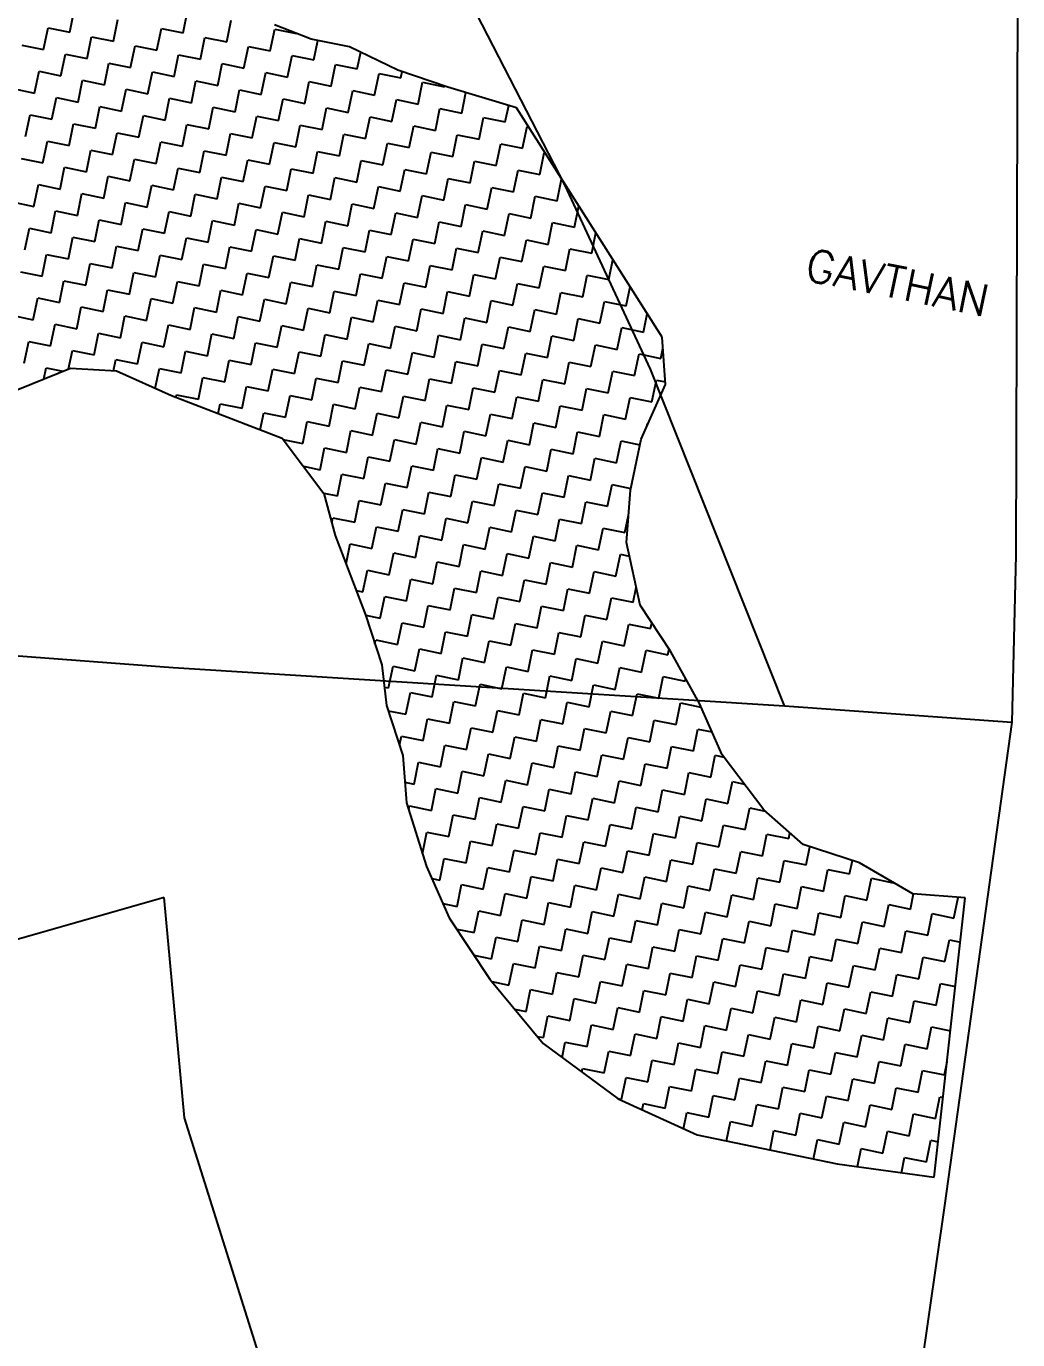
# Model space of a CAD drawing. Header units: metres. Extents: x 280043 to 281054, y 2047152 to 2048652.
# Drawn here: x 280798.9 to 280909.4, y 2047781.7 to 2047928 of the extents above; entities that cross this region are included whole.
import ezdxf

# ---------------------------------------------------------------- set-up
doc = ezdxf.new("R2010")
doc.units = ezdxf.units.M
for name, color, linetype in [('POLY_HATCH', 12, 'Continuous'), ('POLY_PARCEL', 6, 'Continuous'), ('TEXT_MAPIN', 7, 'Continuous'), ('V_BOUND_LINE', 7, 'Continuous')]:
    doc.layers.add(name, color=color, linetype=linetype)
doc.styles.get("Standard").update_dxf_attribs({"font": 'simplex.shx'})

msp = doc.modelspace()

# ---------------------------------------------------------------- linework, layer by layer
at = {"layer": 'POLY_HATCH', "linetype": 'Continuous'}
for p, q in [((280803.79, 2047927.31), (280804.29, 2047929.73)), ((280816.41, 2047927.23), (280816.91, 2047929.66)), ((280808.64, 2047926.31), (280809.14, 2047928.73)), ((280821.26, 2047926.23), (280821.76, 2047928.66)), ((280800.86, 2047925.38), (280801.36, 2047927.81)), ((280801.36, 2047927.81), (280803.79, 2047927.31)), ((280805.71, 2047924.38), (280806.21, 2047926.81)), ((280806.21, 2047926.81), (280808.64, 2047926.31)), ((280813.49, 2047925.31), (280813.99, 2047927.73)), ((280813.99, 2047927.73), (280816.41, 2047927.23)), ((280818.34, 2047924.31), (280818.84, 2047926.73)), ((280818.84, 2047926.73), (280821.26, 2047926.23)), ((280826.11, 2047925.23), (280826.61, 2047927.66)), ((280826.61, 2047927.66), (280829.04, 2047927.16)), ((280829.04, 2047927.16), (280829.05, 2047927.19)), ((280798.44, 2047925.88), (280800.86, 2047925.38)), ((280810.56, 2047923.38), (280811.06, 2047925.81)), ((280811.06, 2047925.81), (280813.49, 2047925.31)), ((280823.19, 2047923.31), (280823.69, 2047925.73)), ((280823.69, 2047925.73), (280826.11, 2047925.23)), ((280830.96, 2047924.23), (280831.41, 2047926.4)), ((280835.81, 2047923.23), (280836.19, 2047925.08)), ((280802.79, 2047922.46), (280803.29, 2047924.88)), ((280803.29, 2047924.88), (280805.71, 2047924.38)), ((280807.64, 2047921.46), (280808.14, 2047923.88)), ((280808.14, 2047923.88), (280810.56, 2047923.38)), ((280815.41, 2047922.38), (280815.91, 2047924.81)), ((280815.91, 2047924.81), (280818.34, 2047924.31)), ((280820.26, 2047921.38), (280820.76, 2047923.81)), ((280820.76, 2047923.81), (280823.19, 2047923.31)), ((280828.04, 2047922.31), (280828.54, 2047924.73)), ((280828.54, 2047924.73), (280830.96, 2047924.23)), ((280832.89, 2047921.31), (280833.39, 2047923.73)), ((280833.39, 2047923.73), (280835.81, 2047923.23)), ((280799.86, 2047920.53), (280800.36, 2047922.96)), ((280800.36, 2047922.96), (280802.79, 2047922.46)), ((280812.49, 2047920.46), (280812.99, 2047922.88)), ((280812.99, 2047922.88), (280815.41, 2047922.38)), ((280825.11, 2047920.38), (280825.61, 2047922.81)), ((280825.61, 2047922.81), (280828.04, 2047922.31)), ((280837.74, 2047920.31), (280838.24, 2047922.73)), ((280838.24, 2047922.73), (280840.66, 2047922.23)), ((280840.66, 2047922.23), (280840.81, 2047922.92)), ((280797.44, 2047921.03), (280799.86, 2047920.53)), ((280804.71, 2047919.53), (280805.21, 2047921.96)), ((280805.21, 2047921.96), (280807.64, 2047921.46)), ((280809.56, 2047918.53), (280810.06, 2047920.96)), ((280810.06, 2047920.96), (280812.49, 2047920.46)), ((280817.34, 2047919.46), (280817.84, 2047921.88)), ((280817.84, 2047921.88), (280820.26, 2047921.38)), ((280822.19, 2047918.46), (280822.69, 2047920.88)), ((280822.69, 2047920.88), (280825.11, 2047920.38)), ((280829.96, 2047919.38), (280830.46, 2047921.81)), ((280830.46, 2047921.81), (280832.89, 2047921.31)), ((280834.81, 2047918.38), (280835.31, 2047920.81)), ((280835.31, 2047920.81), (280837.74, 2047920.31)), ((280842.59, 2047919.31), (280843.09, 2047921.73)), ((280843.09, 2047921.73), (280845.51, 2047921.23)), ((280845.51, 2047921.23), (280845.53, 2047921.32)), ((280801.79, 2047917.61), (280802.29, 2047920.03)), ((280802.29, 2047920.03), (280804.71, 2047919.53)), ((280814.41, 2047917.53), (280814.91, 2047919.96)), ((280814.91, 2047919.96), (280817.34, 2047919.46)), ((280827.04, 2047917.46), (280827.54, 2047919.88)), ((280827.54, 2047919.88), (280829.96, 2047919.38)), ((280839.66, 2047917.38), (280840.16, 2047919.81)), ((280840.16, 2047919.81), (280842.59, 2047919.31)), ((280847.44, 2047918.31), (280847.91, 2047920.59)), ((280798.86, 2047915.68), (280799.36, 2047918.11)), ((280799.36, 2047918.11), (280801.79, 2047917.61)), ((280806.64, 2047916.61), (280807.14, 2047919.03)), ((280807.14, 2047919.03), (280809.56, 2047918.53)), ((280811.49, 2047915.61), (280811.99, 2047918.03)), ((280811.99, 2047918.03), (280814.41, 2047917.53)), ((280819.26, 2047916.53), (280819.76, 2047918.96)), ((280819.76, 2047918.96), (280822.19, 2047918.46)), ((280824.11, 2047915.53), (280824.61, 2047917.96)), ((280824.61, 2047917.96), (280827.04, 2047917.46)), ((280831.89, 2047916.46), (280832.39, 2047918.88)), ((280832.39, 2047918.88), (280834.81, 2047918.38)), ((280836.74, 2047915.46), (280837.24, 2047917.88)), ((280837.24, 2047917.88), (280839.66, 2047917.38)), ((280844.52, 2047916.38), (280845.02, 2047918.81)), ((280845.02, 2047918.81), (280847.44, 2047918.31)), ((280849.37, 2047915.38), (280849.87, 2047917.81)), ((280849.87, 2047917.81), (280852.29, 2047917.31)), ((280852.29, 2047917.31), (280852.67, 2047919.15)), ((280803.71, 2047914.68), (280804.21, 2047917.11)), ((280804.21, 2047917.11), (280806.64, 2047916.61)), ((280816.34, 2047914.61), (280816.84, 2047917.03)), ((280816.84, 2047917.03), (280819.26, 2047916.53)), ((280828.96, 2047914.53), (280829.46, 2047916.96)), ((280829.46, 2047916.96), (280831.89, 2047916.46)), ((280841.59, 2047914.46), (280842.09, 2047916.88)), ((280842.09, 2047916.88), (280844.52, 2047916.38)), ((280854.22, 2047914.38), (280854.72, 2047916.81)), ((280854.72, 2047916.81), (280854.88, 2047916.77)), ((280800.79, 2047912.76), (280801.29, 2047915.18)), ((280801.29, 2047915.18), (280803.71, 2047914.68)), ((280808.56, 2047913.68), (280809.06, 2047916.11)), ((280809.06, 2047916.11), (280811.49, 2047915.61)), ((280813.41, 2047912.68), (280813.91, 2047915.11)), ((280813.91, 2047915.11), (280816.34, 2047914.61)), ((280821.19, 2047913.61), (280821.69, 2047916.03)), ((280821.69, 2047916.03), (280824.11, 2047915.53)), ((280826.04, 2047912.61), (280826.54, 2047915.03)), ((280826.54, 2047915.03), (280828.96, 2047914.53)), ((280833.82, 2047913.53), (280834.31, 2047915.96)), ((280834.31, 2047915.96), (280836.74, 2047915.46)), ((280838.67, 2047912.53), (280839.17, 2047914.96)), ((280839.17, 2047914.96), (280841.59, 2047914.46)), ((280846.44, 2047913.46), (280846.94, 2047915.88)), ((280846.94, 2047915.88), (280849.37, 2047915.38)), ((280851.29, 2047912.46), (280851.79, 2047914.88)), ((280851.79, 2047914.88), (280854.22, 2047914.38)), ((280805.64, 2047911.76), (280806.14, 2047914.18)), ((280806.14, 2047914.18), (280808.56, 2047913.68)), ((280818.26, 2047911.68), (280818.76, 2047914.11)), ((280818.76, 2047914.11), (280821.19, 2047913.61)), ((280830.89, 2047911.61), (280831.39, 2047914.03)), ((280831.39, 2047914.03), (280833.82, 2047913.53)), ((280843.52, 2047911.53), (280844.02, 2047913.96)), ((280844.02, 2047913.96), (280846.44, 2047913.46)), ((280856.14, 2047911.46), (280856.64, 2047913.88)), ((280856.64, 2047913.88), (280856.73, 2047913.87)), ((280798.36, 2047913.26), (280800.79, 2047912.76)), ((280802.71, 2047909.83), (280803.21, 2047912.26)), ((280803.21, 2047912.26), (280805.64, 2047911.76)), ((280810.49, 2047910.76), (280810.99, 2047913.18)), ((280810.99, 2047913.18), (280813.41, 2047912.68)), ((280815.34, 2047909.76), (280815.84, 2047912.18)), ((280815.84, 2047912.18), (280818.26, 2047911.68)), ((280823.11, 2047910.68), (280823.61, 2047913.11)), ((280823.61, 2047913.11), (280826.04, 2047912.61)), ((280827.97, 2047909.68), (280828.46, 2047912.11)), ((280828.46, 2047912.11), (280830.89, 2047911.61)), ((280835.74, 2047910.61), (280836.24, 2047913.03)), ((280836.24, 2047913.03), (280838.67, 2047912.53)), ((280840.59, 2047909.61), (280841.09, 2047912.03)), ((280841.09, 2047912.03), (280843.52, 2047911.53)), ((280848.37, 2047910.53), (280848.87, 2047912.96)), ((280848.87, 2047912.96), (280851.29, 2047912.46)), ((280853.22, 2047909.53), (280853.72, 2047911.96)), ((280853.72, 2047911.96), (280856.14, 2047911.46)), ((280807.56, 2047908.83), (280808.06, 2047911.26)), ((280808.06, 2047911.26), (280810.49, 2047910.76)), ((280820.19, 2047908.76), (280820.69, 2047911.18)), ((280820.69, 2047911.18), (280823.11, 2047910.68)), ((280832.82, 2047908.68), (280833.32, 2047911.11)), ((280833.32, 2047911.11), (280835.74, 2047910.61)), ((280845.44, 2047908.61), (280845.94, 2047911.03)), ((280845.94, 2047911.03), (280848.37, 2047910.53)), ((280858.07, 2047908.53), (280858.57, 2047910.96)), ((280858.57, 2047910.96), (280858.57, 2047910.96)), ((280799.79, 2047907.91), (280800.29, 2047910.33)), ((280800.29, 2047910.33), (280802.71, 2047909.83)), ((280804.64, 2047906.91), (280805.14, 2047909.33)), ((280805.14, 2047909.33), (280807.56, 2047908.83)), ((280812.41, 2047907.83), (280812.91, 2047910.26)), ((280812.91, 2047910.26), (280815.34, 2047909.76)), ((280817.26, 2047906.83), (280817.76, 2047909.26)), ((280817.76, 2047909.26), (280820.19, 2047908.76)), ((280825.04, 2047907.76), (280825.54, 2047910.18)), ((280825.54, 2047910.18), (280827.97, 2047909.68)), ((280829.89, 2047906.76), (280830.39, 2047909.18)), ((280830.39, 2047909.18), (280832.82, 2047908.68)), ((280837.67, 2047907.68), (280838.17, 2047910.11)), ((280838.17, 2047910.11), (280840.59, 2047909.61)), ((280842.52, 2047906.68), (280843.02, 2047909.11)), ((280843.02, 2047909.11), (280845.44, 2047908.61)), ((280850.29, 2047907.61), (280850.79, 2047910.03)), ((280850.79, 2047910.03), (280853.22, 2047909.53)), ((280855.14, 2047906.61), (280855.64, 2047909.03)), ((280855.64, 2047909.03), (280858.07, 2047908.53)), ((280797.36, 2047908.41), (280799.79, 2047907.91)), ((280809.49, 2047905.91), (280809.99, 2047908.33)), ((280809.99, 2047908.33), (280812.41, 2047907.83)), ((280822.12, 2047905.83), (280822.61, 2047908.26)), ((280822.61, 2047908.26), (280825.04, 2047907.76)), ((280834.74, 2047905.76), (280835.24, 2047908.18)), ((280835.24, 2047908.18), (280837.67, 2047907.68)), ((280847.37, 2047905.68), (280847.87, 2047908.11)), ((280847.87, 2047908.11), (280850.29, 2047907.61)), ((280859.99, 2047905.61), (280860.48, 2047907.96)), ((280801.71, 2047904.98), (280802.21, 2047907.41)), ((280802.21, 2047907.41), (280804.64, 2047906.91)), ((280806.56, 2047903.98), (280807.06, 2047906.41)), ((280807.06, 2047906.41), (280809.49, 2047905.91)), ((280814.34, 2047904.91), (280814.84, 2047907.33)), ((280814.84, 2047907.33), (280817.26, 2047906.83)), ((280819.19, 2047903.91), (280819.69, 2047906.33)), ((280819.69, 2047906.33), (280822.12, 2047905.83)), ((280826.97, 2047904.83), (280827.47, 2047907.26)), ((280827.47, 2047907.26), (280829.89, 2047906.76)), ((280831.82, 2047903.83), (280832.32, 2047906.26)), ((280832.32, 2047906.26), (280834.74, 2047905.76)), ((280839.59, 2047904.76), (280840.09, 2047907.18)), ((280840.09, 2047907.18), (280842.52, 2047906.68)), ((280844.44, 2047903.76), (280844.94, 2047906.18)), ((280844.94, 2047906.18), (280847.37, 2047905.68)), ((280852.22, 2047904.68), (280852.72, 2047907.11)), ((280852.72, 2047907.11), (280855.14, 2047906.61)), ((280857.07, 2047903.68), (280857.57, 2047906.11)), ((280857.57, 2047906.11), (280859.99, 2047905.61)), ((280798.79, 2047903.06), (280799.29, 2047905.48)), ((280799.29, 2047905.48), (280801.71, 2047904.98)), ((280811.41, 2047902.98), (280811.91, 2047905.41)), ((280811.91, 2047905.41), (280814.34, 2047904.91)), ((280824.04, 2047902.91), (280824.54, 2047905.33)), ((280824.54, 2047905.33), (280826.97, 2047904.83)), ((280836.67, 2047902.83), (280837.17, 2047905.26)), ((280837.17, 2047905.26), (280839.59, 2047904.76)), ((280849.29, 2047902.76), (280849.79, 2047905.18)), ((280849.79, 2047905.18), (280852.22, 2047904.68)), ((280861.92, 2047902.68), (280862.38, 2047904.95)), ((280803.64, 2047902.06), (280804.14, 2047904.48)), ((280804.14, 2047904.48), (280806.56, 2047903.98)), ((280808.49, 2047901.06), (280808.99, 2047903.48)), ((280808.99, 2047903.48), (280811.41, 2047902.98)), ((280816.27, 2047901.98), (280816.77, 2047904.41)), ((280816.77, 2047904.41), (280819.19, 2047903.91)), ((280821.12, 2047900.98), (280821.62, 2047903.41)), ((280821.62, 2047903.41), (280824.04, 2047902.91)), ((280828.89, 2047901.91), (280829.39, 2047904.33)), ((280829.39, 2047904.33), (280831.82, 2047903.83)), ((280833.74, 2047900.91), (280834.24, 2047903.33)), ((280834.24, 2047903.33), (280836.67, 2047902.83)), ((280841.52, 2047901.83), (280842.02, 2047904.26)), ((280842.02, 2047904.26), (280844.44, 2047903.76)), ((280846.37, 2047900.83), (280846.87, 2047903.26)), ((280846.87, 2047903.26), (280849.29, 2047902.76)), ((280854.14, 2047901.76), (280854.64, 2047904.18)), ((280854.64, 2047904.18), (280857.07, 2047903.68)), ((280858.99, 2047900.76), (280859.49, 2047903.18)), ((280859.49, 2047903.18), (280861.92, 2047902.68)), ((280800.71, 2047900.13), (280801.21, 2047902.56)), ((280801.21, 2047902.56), (280803.64, 2047902.06)), ((280813.34, 2047900.06), (280813.84, 2047902.48)), ((280813.84, 2047902.48), (280816.27, 2047901.98)), ((280825.97, 2047899.98), (280826.47, 2047902.41)), ((280826.47, 2047902.41), (280828.89, 2047901.91)), ((280838.59, 2047899.91), (280839.09, 2047902.33)), ((280839.09, 2047902.33), (280841.52, 2047901.83)), ((280851.22, 2047899.83), (280851.72, 2047902.26)), ((280851.72, 2047902.26), (280854.14, 2047901.76)), ((280863.84, 2047899.76), (280864.29, 2047901.94)), ((280798.29, 2047900.63), (280800.71, 2047900.13)), ((280805.56, 2047899.13), (280806.06, 2047901.56)), ((280806.06, 2047901.56), (280808.49, 2047901.06)), ((280810.42, 2047898.13), (280810.92, 2047900.56)), ((280810.92, 2047900.56), (280813.34, 2047900.06)), ((280818.19, 2047899.06), (280818.69, 2047901.48)), ((280818.69, 2047901.48), (280821.12, 2047900.98)), ((280823.04, 2047898.06), (280823.54, 2047900.48)), ((280823.54, 2047900.48), (280825.97, 2047899.98)), ((280830.82, 2047898.98), (280831.32, 2047901.41)), ((280831.32, 2047901.41), (280833.74, 2047900.91)), ((280835.67, 2047897.98), (280836.17, 2047900.41)), ((280836.17, 2047900.41), (280838.59, 2047899.91)), ((280843.44, 2047898.91), (280843.94, 2047901.33)), ((280843.94, 2047901.33), (280846.37, 2047900.83)), ((280848.29, 2047897.91), (280848.79, 2047900.33)), ((280848.79, 2047900.33), (280851.22, 2047899.83)), ((280856.07, 2047898.83), (280856.57, 2047901.26)), ((280856.57, 2047901.26), (280858.99, 2047900.76)), ((280860.92, 2047897.83), (280861.42, 2047900.26)), ((280861.42, 2047900.26), (280863.84, 2047899.76)), ((280802.64, 2047897.21), (280803.14, 2047899.63)), ((280803.14, 2047899.63), (280805.56, 2047899.13)), ((280815.27, 2047897.13), (280815.77, 2047899.56)), ((280815.77, 2047899.56), (280818.19, 2047899.06)), ((280827.89, 2047897.06), (280828.39, 2047899.48)), ((280828.39, 2047899.48), (280830.82, 2047898.98)), ((280840.52, 2047896.98), (280841.02, 2047899.41)), ((280841.02, 2047899.41), (280843.44, 2047898.91)), ((280853.14, 2047896.91), (280853.64, 2047899.33)), ((280853.64, 2047899.33), (280856.07, 2047898.83)), ((280865.77, 2047896.83), (280866.2, 2047898.94)), ((280799.72, 2047895.28), (280800.21, 2047897.71)), ((280800.21, 2047897.71), (280802.64, 2047897.21)), ((280807.49, 2047896.21), (280807.99, 2047898.63)), ((280807.99, 2047898.63), (280810.42, 2047898.13)), ((280812.34, 2047895.21), (280812.84, 2047897.63)), ((280812.84, 2047897.63), (280815.27, 2047897.13)), ((280820.12, 2047896.13), (280820.62, 2047898.56)), ((280820.62, 2047898.56), (280823.04, 2047898.06)), ((280824.97, 2047895.13), (280825.47, 2047897.56)), ((280825.47, 2047897.56), (280827.89, 2047897.06)), ((280832.74, 2047896.06), (280833.24, 2047898.48)), ((280833.24, 2047898.48), (280835.67, 2047897.98)), ((280837.59, 2047895.06), (280838.09, 2047897.48)), ((280838.09, 2047897.48), (280840.52, 2047896.98)), ((280845.37, 2047895.98), (280845.87, 2047898.41)), ((280845.87, 2047898.41), (280848.29, 2047897.91)), ((280850.22, 2047894.98), (280850.72, 2047897.41)), ((280850.72, 2047897.41), (280853.14, 2047896.91)), ((280857.99, 2047895.91), (280858.49, 2047898.33)), ((280858.49, 2047898.33), (280860.92, 2047897.83)), ((280862.84, 2047894.91), (280863.34, 2047897.33)), ((280863.34, 2047897.33), (280865.77, 2047896.83)), ((280797.29, 2047895.78), (280799.72, 2047895.28)), ((280804.57, 2047894.28), (280805.07, 2047896.71)), ((280805.07, 2047896.71), (280807.49, 2047896.21)), ((280817.19, 2047894.21), (280817.69, 2047896.63)), ((280817.69, 2047896.63), (280820.12, 2047896.13)), ((280829.82, 2047894.13), (280830.32, 2047896.56)), ((280830.32, 2047896.56), (280832.74, 2047896.06)), ((280842.44, 2047894.06), (280842.94, 2047896.48)), ((280842.94, 2047896.48), (280845.37, 2047895.98)), ((280855.07, 2047893.98), (280855.57, 2047896.41)), ((280855.57, 2047896.41), (280857.99, 2047895.91)), ((280867.69, 2047893.91), (280868.11, 2047895.93)), ((280801.64, 2047892.36), (280802.14, 2047894.78)), ((280802.14, 2047894.78), (280804.57, 2047894.28)), ((280809.42, 2047893.28), (280809.92, 2047895.71)), ((280809.92, 2047895.71), (280812.34, 2047895.21)), ((280814.27, 2047892.28), (280814.77, 2047894.71)), ((280814.77, 2047894.71), (280817.19, 2047894.21)), ((280822.04, 2047893.21), (280822.54, 2047895.63)), ((280822.54, 2047895.63), (280824.97, 2047895.13)), ((280826.89, 2047892.21), (280827.39, 2047894.63)), ((280827.39, 2047894.63), (280829.82, 2047894.13)), ((280834.67, 2047893.13), (280835.17, 2047895.56)), ((280835.17, 2047895.56), (280837.59, 2047895.06)), ((280839.52, 2047892.13), (280840.02, 2047894.56)), ((280840.02, 2047894.56), (280842.44, 2047894.06)), ((280847.29, 2047893.06), (280847.79, 2047895.48)), ((280847.79, 2047895.48), (280850.22, 2047894.98)), ((280852.14, 2047892.06), (280852.64, 2047894.48)), ((280852.64, 2047894.48), (280855.07, 2047893.98)), ((280859.92, 2047892.98), (280860.42, 2047895.41)), ((280860.42, 2047895.41), (280862.84, 2047894.91)), ((280864.77, 2047891.98), (280865.27, 2047894.41)), ((280865.27, 2047894.41), (280867.69, 2047893.91)), ((280798.72, 2047890.43), (280799.22, 2047892.86)), ((280799.22, 2047892.86), (280801.64, 2047892.36)), ((280806.49, 2047891.36), (280806.99, 2047893.78)), ((280806.99, 2047893.78), (280809.42, 2047893.28)), ((280819.12, 2047891.28), (280819.62, 2047893.71)), ((280819.62, 2047893.71), (280822.04, 2047893.21)), ((280831.74, 2047891.21), (280832.24, 2047893.63)), ((280832.24, 2047893.63), (280834.67, 2047893.13)), ((280844.37, 2047891.13), (280844.87, 2047893.56)), ((280844.87, 2047893.56), (280847.29, 2047893.06)), ((280856.99, 2047891.06), (280857.49, 2047893.48)), ((280857.49, 2047893.48), (280859.92, 2047892.98)), ((280803.64, 2047889.8), (280804.07, 2047891.86)), ((280804.07, 2047891.86), (280806.49, 2047891.36)), ((280811.34, 2047890.36), (280811.84, 2047892.78)), ((280811.84, 2047892.78), (280814.27, 2047892.28)), ((280816.19, 2047889.36), (280816.69, 2047891.78)), ((280816.69, 2047891.78), (280819.12, 2047891.28)), ((280823.97, 2047890.28), (280824.47, 2047892.71)), ((280824.47, 2047892.71), (280826.89, 2047892.21)), ((280828.82, 2047889.28), (280829.32, 2047891.71)), ((280829.32, 2047891.71), (280831.74, 2047891.21)), ((280836.59, 2047890.21), (280837.09, 2047892.63)), ((280837.09, 2047892.63), (280839.52, 2047892.13)), ((280841.44, 2047889.21), (280841.94, 2047891.63)), ((280841.94, 2047891.63), (280844.37, 2047891.13)), ((280849.22, 2047890.13), (280849.72, 2047892.56)), ((280849.72, 2047892.56), (280852.14, 2047892.06)), ((280854.07, 2047889.13), (280854.57, 2047891.56)), ((280854.57, 2047891.56), (280856.99, 2047891.06)), ((280861.84, 2047890.06), (280862.34, 2047892.48)), ((280862.34, 2047892.48), (280864.77, 2047891.98)), ((280866.69, 2047889.06), (280867.19, 2047891.48)), ((280867.19, 2047891.48), (280869.62, 2047890.98)), ((280869.62, 2047890.98), (280869.84, 2047892.09)), ((280800.88, 2047888.68), (280801.14, 2047889.93)), ((280801.14, 2047889.93), (280803.01, 2047889.54)), ((280808.66, 2047889.6), (280808.92, 2047890.86)), ((280808.92, 2047890.86), (280811.34, 2047890.36)), ((280821.04, 2047888.36), (280821.54, 2047890.78)), ((280821.54, 2047890.78), (280823.97, 2047890.28)), ((280833.67, 2047888.28), (280834.17, 2047890.71)), ((280834.17, 2047890.71), (280836.59, 2047890.21)), ((280846.29, 2047888.21), (280846.79, 2047890.63)), ((280846.79, 2047890.63), (280849.22, 2047890.13)), ((280858.92, 2047888.13), (280859.42, 2047890.56)), ((280859.42, 2047890.56), (280861.84, 2047890.06)), ((280813.31, 2047887.65), (280813.77, 2047889.86)), ((280813.77, 2047889.86), (280816.19, 2047889.36)), ((280818.12, 2047886.43), (280818.62, 2047888.86)), ((280818.62, 2047888.86), (280821.04, 2047888.36)), ((280825.89, 2047887.36), (280826.39, 2047889.78)), ((280826.39, 2047889.78), (280828.82, 2047889.28)), ((280830.74, 2047886.36), (280831.24, 2047888.78)), ((280831.24, 2047888.78), (280833.67, 2047888.28)), ((280838.52, 2047887.28), (280839.02, 2047889.71)), ((280839.02, 2047889.71), (280841.44, 2047889.21)), ((280843.37, 2047886.28), (280843.87, 2047888.71)), ((280843.87, 2047888.71), (280846.29, 2047888.21)), ((280851.14, 2047887.21), (280851.64, 2047889.63)), ((280851.64, 2047889.63), (280854.07, 2047889.13)), ((280855.99, 2047886.21), (280856.49, 2047888.63)), ((280856.49, 2047888.63), (280858.92, 2047888.13)), ((280863.77, 2047887.13), (280864.27, 2047889.56)), ((280864.27, 2047889.56), (280866.69, 2047889.06)), ((280868.62, 2047886.13), (280869.12, 2047888.56)), ((280869.12, 2047888.56), (280870.13, 2047888.35)), ((280822.97, 2047885.43), (280823.47, 2047887.86)), ((280823.47, 2047887.86), (280825.89, 2047887.36)), ((280835.59, 2047885.36), (280836.09, 2047887.78)), ((280836.09, 2047887.78), (280838.52, 2047887.28)), ((280848.22, 2047885.28), (280848.72, 2047887.71)), ((280848.72, 2047887.71), (280851.14, 2047887.21)), ((280860.84, 2047885.21), (280861.34, 2047887.63)), ((280861.34, 2047887.63), (280863.77, 2047887.13)), ((280815.63, 2047886.64), (280815.69, 2047886.93)), ((280815.69, 2047886.93), (280818.12, 2047886.43)), ((280820.31, 2047884.83), (280820.54, 2047885.93)), ((280820.54, 2047885.93), (280822.97, 2047885.43)), ((280827.82, 2047884.43), (280828.32, 2047886.86)), ((280828.32, 2047886.86), (280830.74, 2047886.36)), ((280832.67, 2047883.43), (280833.17, 2047885.86)), ((280833.17, 2047885.86), (280835.59, 2047885.36)), ((280840.44, 2047884.36), (280840.94, 2047886.78)), ((280840.94, 2047886.78), (280843.37, 2047886.28)), ((280845.29, 2047883.36), (280845.79, 2047885.78)), ((280845.79, 2047885.78), (280848.22, 2047885.28)), ((280853.07, 2047884.28), (280853.57, 2047886.71)), ((280853.57, 2047886.71), (280855.99, 2047886.21)), ((280857.92, 2047883.28), (280858.42, 2047885.71)), ((280858.42, 2047885.71), (280860.84, 2047885.21)), ((280865.69, 2047884.21), (280866.19, 2047886.63)), ((280866.19, 2047886.63), (280868.62, 2047886.13)), ((280825, 2047883.02), (280825.39, 2047884.93)), ((280825.39, 2047884.93), (280827.82, 2047884.43)), ((280837.52, 2047882.43), (280838.02, 2047884.86)), ((280838.02, 2047884.86), (280840.44, 2047884.36)), ((280850.14, 2047882.36), (280850.64, 2047884.78)), ((280850.64, 2047884.78), (280853.07, 2047884.28)), ((280862.77, 2047882.28), (280863.27, 2047884.71)), ((280863.27, 2047884.71), (280865.69, 2047884.21)), ((280829.74, 2047881.51), (280830.24, 2047883.93)), ((280830.24, 2047883.93), (280832.67, 2047883.43)), ((280834.59, 2047880.51), (280835.09, 2047882.93)), ((280835.09, 2047882.93), (280837.52, 2047882.43)), ((280842.37, 2047881.43), (280842.87, 2047883.86)), ((280842.87, 2047883.86), (280845.29, 2047883.36)), ((280847.22, 2047880.43), (280847.72, 2047882.86)), ((280847.72, 2047882.86), (280850.14, 2047882.36)), ((280854.99, 2047881.36), (280855.49, 2047883.78)), ((280855.49, 2047883.78), (280857.92, 2047883.28)), ((280859.84, 2047880.36), (280860.34, 2047882.78)), ((280860.34, 2047882.78), (280862.77, 2047882.28)), ((280868.06, 2047883.43), (280868.12, 2047883.71)), ((280868.12, 2047883.71), (280868.18, 2047883.7)), ((280827.53, 2047881.96), (280829.74, 2047881.51)), ((280839.44, 2047879.51), (280839.94, 2047881.93)), ((280839.94, 2047881.93), (280842.37, 2047881.43)), ((280852.07, 2047879.43), (280852.57, 2047881.86)), ((280852.57, 2047881.86), (280854.99, 2047881.36)), ((280864.69, 2047879.36), (280865.19, 2047881.78)), ((280865.19, 2047881.78), (280867.28, 2047881.35)), ((280831.67, 2047878.58), (280832.17, 2047881.01)), ((280832.17, 2047881.01), (280834.59, 2047880.51)), ((280836.52, 2047877.58), (280837.02, 2047880.01)), ((280837.02, 2047880.01), (280839.44, 2047879.51)), ((280844.29, 2047878.51), (280844.79, 2047880.93)), ((280844.79, 2047880.93), (280847.22, 2047880.43)), ((280849.14, 2047877.51), (280849.64, 2047879.93)), ((280849.64, 2047879.93), (280852.07, 2047879.43)), ((280856.92, 2047878.43), (280857.42, 2047880.86)), ((280857.42, 2047880.86), (280859.84, 2047880.36)), ((280861.77, 2047877.43), (280862.27, 2047879.86)), ((280862.27, 2047879.86), (280864.69, 2047879.36)), ((280829.81, 2047878.96), (280831.67, 2047878.58)), ((280841.37, 2047876.58), (280841.87, 2047879.01)), ((280841.87, 2047879.01), (280844.29, 2047878.51)), ((280853.99, 2047876.51), (280854.49, 2047878.93)), ((280854.49, 2047878.93), (280856.92, 2047878.43)), ((280833.59, 2047875.66), (280834.09, 2047878.08)), ((280834.09, 2047878.08), (280836.52, 2047877.58)), ((280838.44, 2047874.66), (280838.94, 2047877.08)), ((280838.94, 2047877.08), (280841.37, 2047876.58)), ((280846.22, 2047875.58), (280846.72, 2047878.01)), ((280846.72, 2047878.01), (280849.14, 2047877.51)), ((280851.07, 2047874.58), (280851.57, 2047877.01)), ((280851.57, 2047877.01), (280853.99, 2047876.51)), ((280858.84, 2047875.51), (280859.34, 2047877.93)), ((280859.34, 2047877.93), (280861.77, 2047877.43)), ((280863.69, 2047874.51), (280864.19, 2047876.93)), ((280864.19, 2047876.93), (280866.28, 2047876.5)), ((280832.08, 2047875.97), (280833.59, 2047875.66)), ((280843.29, 2047873.66), (280843.79, 2047876.08)), ((280843.79, 2047876.08), (280846.22, 2047875.58)), ((280855.92, 2047873.58), (280856.42, 2047876.01)), ((280856.42, 2047876.01), (280858.84, 2047875.51)), ((280835.52, 2047872.73), (280836.02, 2047875.16)), ((280836.02, 2047875.16), (280838.44, 2047874.66)), ((280840.37, 2047871.73), (280840.87, 2047874.16)), ((280840.87, 2047874.16), (280843.29, 2047873.66)), ((280848.14, 2047872.66), (280848.64, 2047875.08)), ((280848.64, 2047875.08), (280851.07, 2047874.58)), ((280852.99, 2047871.66), (280853.49, 2047874.08)), ((280853.49, 2047874.08), (280855.92, 2047873.58)), ((280860.77, 2047872.58), (280861.27, 2047875.01)), ((280861.27, 2047875.01), (280863.69, 2047874.51)), ((280832.98, 2047872.67), (280833.09, 2047873.23)), ((280833.09, 2047873.23), (280835.52, 2047872.73)), ((280845.22, 2047870.73), (280845.72, 2047873.16)), ((280845.72, 2047873.16), (280848.14, 2047872.66)), ((280857.84, 2047870.66), (280858.34, 2047873.08)), ((280858.34, 2047873.08), (280860.77, 2047872.58)), ((280865.62, 2047871.58), (280866.02, 2047873.53)), ((280837.44, 2047869.81), (280837.94, 2047872.23)), ((280837.94, 2047872.23), (280840.37, 2047871.73)), ((280842.29, 2047868.81), (280842.79, 2047871.23)), ((280842.79, 2047871.23), (280845.22, 2047870.73)), ((280850.07, 2047869.73), (280850.57, 2047872.16)), ((280850.57, 2047872.16), (280852.99, 2047871.66)), ((280854.92, 2047868.73), (280855.42, 2047871.16)), ((280855.42, 2047871.16), (280857.84, 2047870.66)), ((280862.69, 2047869.66), (280863.19, 2047872.08)), ((280863.19, 2047872.08), (280865.62, 2047871.58)), ((280834.56, 2047868.08), (280835.02, 2047870.31)), ((280835.02, 2047870.31), (280837.44, 2047869.81)), ((280847.14, 2047867.81), (280847.64, 2047870.23)), ((280847.64, 2047870.23), (280850.07, 2047869.73)), ((280859.77, 2047867.73), (280860.27, 2047870.16)), ((280860.27, 2047870.16), (280862.69, 2047869.66)), ((280839.37, 2047866.88), (280839.87, 2047869.31)), ((280839.87, 2047869.31), (280842.29, 2047868.81)), ((280844.22, 2047865.88), (280844.72, 2047868.31)), ((280844.72, 2047868.31), (280847.14, 2047867.81)), ((280851.99, 2047866.81), (280852.49, 2047869.23)), ((280852.49, 2047869.23), (280854.92, 2047868.73)), ((280856.84, 2047865.81), (280857.34, 2047868.23)), ((280857.34, 2047868.23), (280859.77, 2047867.73)), ((280864.62, 2047866.73), (280865.12, 2047869.16)), ((280865.12, 2047869.16), (280866.11, 2047868.95)), ((280836.44, 2047864.96), (280836.94, 2047867.38)), ((280836.94, 2047867.38), (280839.37, 2047866.88)), ((280849.07, 2047864.88), (280849.57, 2047867.31)), ((280849.57, 2047867.31), (280851.99, 2047866.81)), ((280861.69, 2047864.81), (280862.19, 2047867.23)), ((280862.19, 2047867.23), (280864.62, 2047866.73)), ((280835.69, 2047865.11), (280836.44, 2047864.96)), ((280841.29, 2047863.96), (280841.79, 2047866.38)), ((280841.79, 2047866.38), (280844.22, 2047865.88)), ((280846.14, 2047862.96), (280846.64, 2047865.38)), ((280846.64, 2047865.38), (280849.07, 2047864.88)), ((280853.92, 2047863.88), (280854.42, 2047866.31)), ((280854.42, 2047866.31), (280856.84, 2047865.81)), ((280858.77, 2047862.88), (280859.27, 2047865.31)), ((280859.27, 2047865.31), (280861.69, 2047864.81)), ((280866.54, 2047863.81), (280866.88, 2047865.44)), ((280838.37, 2047862.03), (280838.87, 2047864.46)), ((280838.87, 2047864.46), (280841.29, 2047863.96)), ((280850.99, 2047861.96), (280851.49, 2047864.38)), ((280851.49, 2047864.38), (280853.92, 2047863.88)), ((280863.62, 2047861.88), (280864.12, 2047864.31)), ((280864.12, 2047864.31), (280866.54, 2047863.81)), ((280836.73, 2047862.37), (280838.37, 2047862.03)), ((280843.22, 2047861.03), (280843.72, 2047863.46)), ((280843.72, 2047863.46), (280846.14, 2047862.96)), ((280848.07, 2047860.03), (280848.57, 2047862.46)), ((280848.57, 2047862.46), (280850.99, 2047861.96)), ((280855.84, 2047860.96), (280856.34, 2047863.38)), ((280856.34, 2047863.38), (280858.77, 2047862.88)), ((280860.69, 2047859.96), (280861.19, 2047862.38)), ((280861.19, 2047862.38), (280863.62, 2047861.88)), ((280840.29, 2047859.11), (280840.79, 2047861.53)), ((280840.79, 2047861.53), (280843.22, 2047861.03)), ((280852.92, 2047859.03), (280853.42, 2047861.46)), ((280853.42, 2047861.46), (280855.84, 2047860.96)), ((280865.54, 2047858.96), (280866.04, 2047861.38)), ((280866.04, 2047861.38), (280868.47, 2047860.88)), ((280868.47, 2047860.88), (280868.6, 2047861.53)), ((280837.78, 2047859.17), (280837.87, 2047859.61)), ((280837.87, 2047859.61), (280840.29, 2047859.11)), ((280845.14, 2047858.11), (280845.64, 2047860.53)), ((280845.64, 2047860.53), (280848.07, 2047860.03)), ((280849.99, 2047857.11), (280850.49, 2047859.53)), ((280850.49, 2047859.53), (280852.92, 2047859.03)), ((280857.77, 2047858.03), (280858.27, 2047860.46)), ((280858.27, 2047860.46), (280860.69, 2047859.96)), ((280862.62, 2047857.03), (280863.12, 2047859.46)), ((280863.12, 2047859.46), (280865.54, 2047858.96)), ((280842.22, 2047856.18), (280842.72, 2047858.61)), ((280842.72, 2047858.61), (280845.14, 2047858.11)), ((280854.84, 2047856.11), (280855.34, 2047858.53)), ((280855.34, 2047858.53), (280857.77, 2047858.03)), ((280867.47, 2047856.03), (280867.97, 2047858.46)), ((280867.97, 2047858.46), (280870.39, 2047857.96)), ((280870.39, 2047857.96), (280870.53, 2047858.61)), ((280839.29, 2047854.26), (280839.79, 2047856.68)), ((280839.79, 2047856.68), (280842.22, 2047856.18)), ((280847.07, 2047855.18), (280847.57, 2047857.61)), ((280847.57, 2047857.61), (280849.99, 2047857.11)), ((280851.92, 2047854.18), (280852.42, 2047856.61)), ((280852.42, 2047856.61), (280854.84, 2047856.11)), ((280859.69, 2047855.11), (280860.19, 2047857.53)), ((280860.19, 2047857.53), (280862.62, 2047857.03)), ((280864.54, 2047854.11), (280865.04, 2047856.53)), ((280865.04, 2047856.53), (280867.47, 2047856.03)), ((280844.14, 2047853.26), (280844.64, 2047855.68)), ((280844.64, 2047855.68), (280847.07, 2047855.18)), ((280856.77, 2047853.18), (280857.27, 2047855.61)), ((280857.27, 2047855.61), (280859.69, 2047855.11)), ((280869.39, 2047853.11), (280869.89, 2047855.53)), ((280869.89, 2047855.53), (280872.32, 2047855.03)), ((280872.32, 2047855.03), (280872.38, 2047855.31)), ((280838.83, 2047854.35), (280839.29, 2047854.26)), ((280841.22, 2047851.33), (280841.72, 2047853.76)), ((280841.72, 2047853.76), (280844.14, 2047853.26)), ((280848.99, 2047852.26), (280849.49, 2047854.68)), ((280849.49, 2047854.68), (280851.92, 2047854.18)), ((280853.84, 2047851.26), (280854.34, 2047853.68)), ((280854.34, 2047853.68), (280856.77, 2047853.18)), ((280861.62, 2047852.18), (280862.12, 2047854.61)), ((280862.12, 2047854.61), (280864.54, 2047854.11)), ((280866.47, 2047851.18), (280866.97, 2047853.61)), ((280866.97, 2047853.61), (280869.39, 2047853.11)), ((280846.07, 2047850.33), (280846.57, 2047852.76)), ((280846.57, 2047852.76), (280848.99, 2047852.26)), ((280858.69, 2047850.26), (280859.19, 2047852.68)), ((280859.19, 2047852.68), (280861.62, 2047852.18)), ((280871.32, 2047850.18), (280871.82, 2047852.61)), ((280871.82, 2047852.61), (280874.09, 2047852.14)), ((280839.26, 2047851.73), (280841.22, 2047851.33)), ((280843.14, 2047848.41), (280843.64, 2047850.83)), ((280843.64, 2047850.83), (280846.07, 2047850.33)), ((280850.92, 2047849.33), (280851.42, 2047851.76)), ((280851.42, 2047851.76), (280853.84, 2047851.26)), ((280855.77, 2047848.33), (280856.27, 2047850.76)), ((280856.27, 2047850.76), (280858.69, 2047850.26)), ((280863.54, 2047849.26), (280864.04, 2047851.68)), ((280864.04, 2047851.68), (280866.47, 2047851.18)), ((280868.39, 2047848.26), (280868.89, 2047850.68)), ((280868.89, 2047850.68), (280871.32, 2047850.18)), ((280847.99, 2047847.41), (280848.49, 2047849.83)), ((280848.49, 2047849.83), (280850.92, 2047849.33)), ((280860.62, 2047847.33), (280861.12, 2047849.76)), ((280861.12, 2047849.76), (280863.54, 2047849.26)), ((280873.24, 2047847.26), (280873.74, 2047849.68)), ((280873.74, 2047849.68), (280875.32, 2047849.36)), ((280840.51, 2047847.91), (280840.72, 2047848.91)), ((280840.72, 2047848.91), (280843.14, 2047848.41)), ((280845.07, 2047845.48), (280845.57, 2047847.91)), ((280845.57, 2047847.91), (280847.99, 2047847.41)), ((280852.84, 2047846.41), (280853.34, 2047848.83)), ((280853.34, 2047848.83), (280855.77, 2047848.33)), ((280857.69, 2047845.41), (280858.19, 2047847.83)), ((280858.19, 2047847.83), (280860.62, 2047847.33)), ((280865.47, 2047846.33), (280865.97, 2047848.76)), ((280865.97, 2047848.76), (280868.39, 2047848.26)), ((280870.32, 2047845.33), (280870.82, 2047847.76)), ((280870.82, 2047847.76), (280873.24, 2047847.26)), ((280849.92, 2047844.48), (280850.42, 2047846.91)), ((280850.42, 2047846.91), (280852.84, 2047846.41)), ((280862.54, 2047844.41), (280863.04, 2047846.83)), ((280863.04, 2047846.83), (280865.47, 2047846.33)), ((280875.17, 2047844.33), (280875.67, 2047846.76)), ((280875.67, 2047846.76), (280876.65, 2047846.56)), ((280842.14, 2047843.56), (280842.64, 2047845.98)), ((280842.64, 2047845.98), (280845.07, 2047845.48)), ((280846.99, 2047842.56), (280847.49, 2047844.98)), ((280847.49, 2047844.98), (280849.92, 2047844.48)), ((280854.77, 2047843.48), (280855.27, 2047845.91)), ((280855.27, 2047845.91), (280857.69, 2047845.41)), ((280859.62, 2047842.48), (280860.12, 2047844.91)), ((280860.12, 2047844.91), (280862.54, 2047844.41)), ((280867.39, 2047843.41), (280867.89, 2047845.83)), ((280867.89, 2047845.83), (280870.32, 2047845.33)), ((280872.24, 2047842.41), (280872.74, 2047844.83)), ((280872.74, 2047844.83), (280875.17, 2047844.33)), ((280841.12, 2047843.77), (280842.14, 2047843.56)), ((280851.84, 2047841.56), (280852.34, 2047843.98)), ((280852.34, 2047843.98), (280854.77, 2047843.48)), ((280864.47, 2047841.48), (280864.97, 2047843.91)), ((280864.97, 2047843.91), (280867.39, 2047843.41)), ((280877.09, 2047841.41), (280877.59, 2047843.83)), ((280877.59, 2047843.83), (280878.92, 2047843.56)), ((280844.07, 2047840.63), (280844.57, 2047843.06)), ((280844.57, 2047843.06), (280846.99, 2047842.56)), ((280848.92, 2047839.63), (280849.42, 2047842.06)), ((280849.42, 2047842.06), (280851.84, 2047841.56)), ((280856.69, 2047840.56), (280857.19, 2047842.98)), ((280857.19, 2047842.98), (280859.62, 2047842.48)), ((280861.54, 2047839.56), (280862.04, 2047841.98)), ((280862.04, 2047841.98), (280864.47, 2047841.48)), ((280869.32, 2047840.48), (280869.82, 2047842.91)), ((280869.82, 2047842.91), (280872.24, 2047842.41)), ((280874.17, 2047839.48), (280874.67, 2047841.91)), ((280874.67, 2047841.91), (280877.09, 2047841.41)), ((280841.55, 2047840.67), (280841.64, 2047841.13)), ((280841.64, 2047841.13), (280844.07, 2047840.63)), ((280853.77, 2047838.63), (280854.27, 2047841.06)), ((280854.27, 2047841.06), (280856.69, 2047840.56)), ((280866.39, 2047838.56), (280866.89, 2047840.98)), ((280866.89, 2047840.98), (280869.32, 2047840.48)), ((280879.02, 2047838.48), (280879.52, 2047840.91)), ((280879.52, 2047840.91), (280881.25, 2047840.55)), ((280845.99, 2047837.71), (280846.49, 2047840.13)), ((280846.49, 2047840.13), (280848.92, 2047839.63)), ((280850.84, 2047836.71), (280851.34, 2047839.13)), ((280851.34, 2047839.13), (280853.77, 2047838.63)), ((280858.62, 2047837.63), (280859.12, 2047840.06)), ((280859.12, 2047840.06), (280861.54, 2047839.56)), ((280863.47, 2047836.63), (280863.97, 2047839.06)), ((280863.97, 2047839.06), (280866.39, 2047838.56)), ((280871.24, 2047837.56), (280871.74, 2047839.98)), ((280871.74, 2047839.98), (280874.17, 2047839.48)), ((280876.09, 2047836.56), (280876.59, 2047838.98)), ((280876.59, 2047838.98), (280879.02, 2047838.48)), ((280843.07, 2047835.8), (280843.57, 2047838.21)), ((280843.57, 2047838.21), (280845.99, 2047837.71)), ((280855.69, 2047835.71), (280856.19, 2047838.13)), ((280856.19, 2047838.13), (280858.62, 2047837.63)), ((280868.32, 2047835.63), (280868.82, 2047838.06)), ((280868.82, 2047838.06), (280871.24, 2047837.56)), ((280880.94, 2047835.56), (280881.44, 2047837.98)), ((280881.44, 2047837.98), (280883.87, 2047837.48)), ((280883.87, 2047837.48), (280884, 2047838.13)), ((280847.92, 2047834.78), (280848.42, 2047837.21)), ((280848.42, 2047837.21), (280850.84, 2047836.71)), ((280852.77, 2047833.78), (280853.27, 2047836.21)), ((280853.27, 2047836.21), (280855.69, 2047835.71)), ((280860.54, 2047834.71), (280861.04, 2047837.13)), ((280861.04, 2047837.13), (280863.47, 2047836.63)), ((280865.39, 2047833.71), (280865.89, 2047836.13)), ((280865.89, 2047836.13), (280868.32, 2047835.63)), ((280873.17, 2047834.63), (280873.67, 2047837.06)), ((280873.67, 2047837.06), (280876.09, 2047836.56)), ((280878.02, 2047833.63), (280878.52, 2047836.06)), ((280878.52, 2047836.06), (280880.94, 2047835.56)), ((280885.79, 2047834.56), (280886.21, 2047836.58)), ((280844.99, 2047832.86), (280845.49, 2047835.28)), ((280845.49, 2047835.28), (280847.92, 2047834.78)), ((280857.62, 2047832.78), (280858.12, 2047835.21)), ((280858.12, 2047835.21), (280860.54, 2047834.71)), ((280870.24, 2047832.71), (280870.74, 2047835.13)), ((280870.74, 2047835.13), (280873.17, 2047834.63)), ((280882.87, 2047832.63), (280883.37, 2047835.06)), ((280883.37, 2047835.06), (280885.79, 2047834.56)), ((280890.64, 2047833.56), (280890.95, 2047835.04)), ((280844.11, 2047833.04), (280844.99, 2047832.86)), ((280849.84, 2047831.86), (280850.34, 2047834.28)), ((280850.34, 2047834.28), (280852.77, 2047833.78)), ((280854.69, 2047830.86), (280855.19, 2047833.28)), ((280855.19, 2047833.28), (280857.62, 2047832.78)), ((280862.47, 2047831.78), (280862.97, 2047834.21)), ((280862.97, 2047834.21), (280865.39, 2047833.71)), ((280867.32, 2047830.78), (280867.82, 2047833.21)), ((280867.82, 2047833.21), (280870.24, 2047832.71)), ((280875.09, 2047831.71), (280875.59, 2047834.13)), ((280875.59, 2047834.13), (280878.02, 2047833.63)), ((280879.94, 2047830.71), (280880.44, 2047833.13)), ((280880.44, 2047833.13), (280882.87, 2047832.63)), ((280887.72, 2047831.63), (280888.22, 2047834.06)), ((280888.22, 2047834.06), (280890.64, 2047833.56)), ((280892.57, 2047830.63), (280893.07, 2047833.06)), ((280893.07, 2047833.06), (280895.5, 2047832.56)), ((280846.92, 2047829.93), (280847.42, 2047832.36)), ((280847.42, 2047832.36), (280849.84, 2047831.86)), ((280859.54, 2047829.86), (280860.04, 2047832.28)), ((280860.04, 2047832.28), (280862.47, 2047831.78)), ((280872.17, 2047829.78), (280872.67, 2047832.21)), ((280872.67, 2047832.21), (280875.09, 2047831.71)), ((280884.79, 2047829.71), (280885.29, 2047832.13)), ((280885.29, 2047832.13), (280887.72, 2047831.63)), ((280895.5, 2047832.56), (280895.5, 2047832.61)), ((280845.35, 2047830.26), (280846.92, 2047829.93)), ((280851.77, 2047828.93), (280852.27, 2047831.36)), ((280852.27, 2047831.36), (280854.69, 2047830.86)), ((280856.62, 2047827.93), (280857.12, 2047830.36)), ((280857.12, 2047830.36), (280859.54, 2047829.86)), ((280864.39, 2047828.86), (280864.89, 2047831.28)), ((280864.89, 2047831.28), (280867.32, 2047830.78)), ((280869.24, 2047827.86), (280869.74, 2047830.28)), ((280869.74, 2047830.28), (280872.17, 2047829.78)), ((280877.02, 2047828.78), (280877.52, 2047831.21)), ((280877.52, 2047831.21), (280879.94, 2047830.71)), ((280881.87, 2047827.78), (280882.37, 2047830.21)), ((280882.37, 2047830.21), (280884.79, 2047829.71)), ((280889.65, 2047828.71), (280890.15, 2047831.13)), ((280890.15, 2047831.13), (280892.57, 2047830.63)), ((280894.5, 2047827.71), (280895, 2047830.13)), ((280895, 2047830.13), (280897.42, 2047829.63)), ((280897.42, 2047829.63), (280897.77, 2047831.33)), ((280902.27, 2047828.63), (280902.75, 2047830.94)), ((280848.84, 2047827.01), (280849.34, 2047829.43)), ((280849.34, 2047829.43), (280851.77, 2047828.93)), ((280861.47, 2047826.93), (280861.97, 2047829.36)), ((280861.97, 2047829.36), (280864.39, 2047828.86)), ((280874.09, 2047826.86), (280874.59, 2047829.28)), ((280874.59, 2047829.28), (280877.02, 2047828.78)), ((280886.72, 2047826.78), (280887.22, 2047829.21)), ((280887.22, 2047829.21), (280889.65, 2047828.71)), ((280899.35, 2047826.71), (280899.85, 2047829.13)), ((280899.85, 2047829.13), (280902.27, 2047828.63)), ((280846.88, 2047827.41), (280848.84, 2047827.01)), ((280853.69, 2047826.01), (280854.19, 2047828.43)), ((280854.19, 2047828.43), (280856.62, 2047827.93)), ((280858.54, 2047825.01), (280859.04, 2047827.43)), ((280859.04, 2047827.43), (280861.47, 2047826.93)), ((280866.32, 2047825.93), (280866.82, 2047828.36)), ((280866.82, 2047828.36), (280869.24, 2047827.86)), ((280871.17, 2047824.93), (280871.67, 2047827.36)), ((280871.67, 2047827.36), (280874.09, 2047826.86)), ((280878.95, 2047825.86), (280879.44, 2047828.28)), ((280879.44, 2047828.28), (280881.87, 2047827.78)), ((280883.8, 2047824.86), (280884.3, 2047827.28)), ((280884.3, 2047827.28), (280886.72, 2047826.78)), ((280891.57, 2047825.78), (280892.07, 2047828.21)), ((280892.07, 2047828.21), (280894.5, 2047827.71)), ((280896.42, 2047824.78), (280896.92, 2047827.21)), ((280896.92, 2047827.21), (280899.35, 2047826.71)), ((280850.77, 2047824.08), (280851.27, 2047826.51)), ((280851.27, 2047826.51), (280853.69, 2047826.01)), ((280863.39, 2047824.01), (280863.89, 2047826.43)), ((280863.89, 2047826.43), (280866.32, 2047825.93)), ((280876.02, 2047823.93), (280876.52, 2047826.36)), ((280876.52, 2047826.36), (280878.95, 2047825.86)), ((280888.65, 2047823.86), (280889.15, 2047826.28)), ((280889.15, 2047826.28), (280891.57, 2047825.78)), ((280901.27, 2047823.78), (280901.77, 2047826.21)), ((280901.77, 2047826.21), (280902.98, 2047825.96)), ((280848.8, 2047824.49), (280850.77, 2047824.08)), ((280855.62, 2047823.08), (280856.12, 2047825.51)), ((280856.12, 2047825.51), (280858.54, 2047825.01)), ((280860.47, 2047822.08), (280860.97, 2047824.51)), ((280860.97, 2047824.51), (280863.39, 2047824.01)), ((280868.24, 2047823.01), (280868.74, 2047825.43)), ((280868.74, 2047825.43), (280871.17, 2047824.93)), ((280873.1, 2047822.01), (280873.59, 2047824.43)), ((280873.59, 2047824.43), (280876.02, 2047823.93)), ((280880.87, 2047822.93), (280881.37, 2047825.36)), ((280881.37, 2047825.36), (280883.8, 2047824.86)), ((280885.72, 2047821.93), (280886.22, 2047824.36)), ((280886.22, 2047824.36), (280888.65, 2047823.86)), ((280893.5, 2047822.86), (280894, 2047825.28)), ((280894, 2047825.28), (280896.42, 2047824.78)), ((280898.35, 2047821.86), (280898.85, 2047824.28)), ((280898.85, 2047824.28), (280901.27, 2047823.78)), ((280852.69, 2047821.16), (280853.19, 2047823.58)), ((280853.19, 2047823.58), (280855.62, 2047823.08)), ((280865.32, 2047821.08), (280865.82, 2047823.51)), ((280865.82, 2047823.51), (280868.24, 2047823.01)), ((280877.95, 2047821.01), (280878.45, 2047823.43)), ((280878.45, 2047823.43), (280880.87, 2047822.93)), ((280890.57, 2047820.93), (280891.07, 2047823.36)), ((280891.07, 2047823.36), (280893.5, 2047822.86)), ((280850.78, 2047821.55), (280852.69, 2047821.16)), ((280857.54, 2047820.16), (280858.04, 2047822.58)), ((280858.04, 2047822.58), (280860.47, 2047822.08)), ((280862.39, 2047819.16), (280862.89, 2047821.58)), ((280862.89, 2047821.58), (280865.32, 2047821.08)), ((280870.17, 2047820.08), (280870.67, 2047822.51)), ((280870.67, 2047822.51), (280873.1, 2047822.01)), ((280875.02, 2047819.08), (280875.52, 2047821.51)), ((280875.52, 2047821.51), (280877.95, 2047821.01)), ((280882.8, 2047820.01), (280883.3, 2047822.43)), ((280883.3, 2047822.43), (280885.72, 2047821.93)), ((280887.65, 2047819.01), (280888.15, 2047821.43)), ((280888.15, 2047821.43), (280890.57, 2047820.93)), ((280895.42, 2047819.93), (280895.92, 2047822.36)), ((280895.92, 2047822.36), (280898.35, 2047821.86)), ((280900.27, 2047818.93), (280900.77, 2047821.36)), ((280900.77, 2047821.36), (280902.43, 2047821.02)), ((280854.62, 2047818.23), (280855.12, 2047820.66)), ((280855.12, 2047820.66), (280857.54, 2047820.16)), ((280867.25, 2047818.16), (280867.74, 2047820.58)), ((280867.74, 2047820.58), (280870.17, 2047820.08)), ((280879.87, 2047818.08), (280880.37, 2047820.51)), ((280880.37, 2047820.51), (280882.8, 2047820.01)), ((280892.5, 2047818.01), (280893, 2047820.43)), ((280893, 2047820.43), (280895.42, 2047819.93)), ((280853.31, 2047818.5), (280854.62, 2047818.23)), ((280859.47, 2047817.23), (280859.97, 2047819.66)), ((280859.97, 2047819.66), (280862.39, 2047819.16)), ((280864.32, 2047816.23), (280864.82, 2047818.66)), ((280864.82, 2047818.66), (280867.25, 2047818.16)), ((280872.1, 2047817.16), (280872.6, 2047819.58)), ((280872.6, 2047819.58), (280875.02, 2047819.08)), ((280876.95, 2047816.16), (280877.45, 2047818.58)), ((280877.45, 2047818.58), (280879.87, 2047818.08)), ((280884.72, 2047817.08), (280885.22, 2047819.51)), ((280885.22, 2047819.51), (280887.65, 2047819.01)), ((280889.57, 2047816.08), (280890.07, 2047818.51)), ((280890.07, 2047818.51), (280892.5, 2047818.01)), ((280897.35, 2047817.01), (280897.85, 2047819.43)), ((280897.85, 2047819.43), (280900.27, 2047818.93)), ((280856.54, 2047815.31), (280857.04, 2047817.73)), ((280857.04, 2047817.73), (280859.47, 2047817.23)), ((280869.17, 2047815.23), (280869.67, 2047817.66)), ((280869.67, 2047817.66), (280872.1, 2047817.16)), ((280881.8, 2047815.16), (280882.3, 2047817.58)), ((280882.3, 2047817.58), (280884.72, 2047817.08)), ((280894.42, 2047815.08), (280894.92, 2047817.51)), ((280894.92, 2047817.51), (280897.35, 2047817.01)), ((280855.85, 2047815.45), (280856.54, 2047815.31)), ((280861.4, 2047814.31), (280861.9, 2047816.73)), ((280861.9, 2047816.73), (280864.32, 2047816.23)), ((280866.25, 2047813.31), (280866.75, 2047815.73)), ((280866.75, 2047815.73), (280869.17, 2047815.23)), ((280874.02, 2047814.23), (280874.52, 2047816.66)), ((280874.52, 2047816.66), (280876.95, 2047816.16)), ((280878.87, 2047813.23), (280879.37, 2047815.66)), ((280879.37, 2047815.66), (280881.8, 2047815.16)), ((280886.65, 2047814.16), (280887.15, 2047816.58)), ((280887.15, 2047816.58), (280889.57, 2047816.08)), ((280891.5, 2047813.16), (280892, 2047815.58)), ((280892, 2047815.58), (280894.42, 2047815.08)), ((280899.27, 2047814.08), (280899.77, 2047816.51)), ((280899.77, 2047816.51), (280901.88, 2047816.07)), ((280858.62, 2047813.1), (280858.97, 2047814.81)), ((280858.97, 2047814.81), (280861.4, 2047814.31)), ((280863.32, 2047811.38), (280863.82, 2047813.81)), ((280863.82, 2047813.81), (280866.25, 2047813.31)), ((280871.1, 2047812.31), (280871.6, 2047814.73)), ((280871.6, 2047814.73), (280874.02, 2047814.23)), ((280883.72, 2047812.23), (280884.22, 2047814.66)), ((280884.22, 2047814.66), (280886.65, 2047814.16)), ((280896.35, 2047812.16), (280896.85, 2047814.58)), ((280896.85, 2047814.58), (280899.27, 2047814.08)), ((280868.17, 2047810.38), (280868.67, 2047812.81)), ((280868.67, 2047812.81), (280871.1, 2047812.31)), ((280875.95, 2047811.31), (280876.45, 2047813.73)), ((280876.45, 2047813.73), (280878.87, 2047813.23)), ((280880.8, 2047810.31), (280881.3, 2047812.73)), ((280881.3, 2047812.73), (280883.72, 2047812.23)), ((280888.57, 2047811.23), (280889.07, 2047813.66)), ((280889.07, 2047813.66), (280891.5, 2047813.16)), ((280893.42, 2047810.23), (280893.92, 2047812.66)), ((280893.92, 2047812.66), (280896.35, 2047812.16)), ((280901.2, 2047811.16), (280901.5, 2047812.62)), ((280860.81, 2047811.48), (280860.9, 2047811.88)), ((280860.9, 2047811.88), (280863.32, 2047811.38)), ((280865.25, 2047808.46), (280865.75, 2047810.88)), ((280865.75, 2047810.88), (280868.17, 2047810.38)), ((280873.02, 2047809.38), (280873.52, 2047811.81)), ((280873.52, 2047811.81), (280875.95, 2047811.31)), ((280885.65, 2047809.31), (280886.15, 2047811.73)), ((280886.15, 2047811.73), (280888.57, 2047811.23)), ((280898.27, 2047809.23), (280898.77, 2047811.66)), ((280898.77, 2047811.66), (280901.2, 2047811.16)), ((280870.1, 2047807.46), (280870.6, 2047809.88)), ((280870.6, 2047809.88), (280873.02, 2047809.38)), ((280877.87, 2047808.38), (280878.37, 2047810.81)), ((280878.37, 2047810.81), (280880.8, 2047810.31)), ((280882.72, 2047807.38), (280883.22, 2047809.81)), ((280883.22, 2047809.81), (280885.65, 2047809.31)), ((280890.5, 2047808.31), (280891, 2047810.73)), ((280891, 2047810.73), (280893.42, 2047810.23)), ((280895.35, 2047807.31), (280895.85, 2047809.73)), ((280895.85, 2047809.73), (280898.27, 2047809.23)), ((280864.79, 2047808.55), (280865.25, 2047808.46)), ((280867.53, 2047807.28), (280867.67, 2047807.96)), ((280867.67, 2047807.96), (280870.1, 2047807.46)), ((280874.95, 2047806.46), (280875.45, 2047808.88)), ((280875.45, 2047808.88), (280877.87, 2047808.38)), ((280887.57, 2047806.38), (280888.07, 2047808.81)), ((280888.07, 2047808.81), (280890.5, 2047808.31)), ((280900.2, 2047806.31), (280900.7, 2047808.73)), ((280900.7, 2047808.73), (280901.06, 2047808.66)), ((280872.15, 2047805.16), (280872.52, 2047806.96)), ((280872.52, 2047806.96), (280874.95, 2047806.46)), ((280879.8, 2047805.46), (280880.3, 2047807.88)), ((280880.3, 2047807.88), (280882.72, 2047807.38)), ((280884.65, 2047804.46), (280885.15, 2047806.88)), ((280885.15, 2047806.88), (280887.57, 2047806.38)), ((280892.42, 2047805.38), (280892.92, 2047807.81)), ((280892.92, 2047807.81), (280895.35, 2047807.31)), ((280897.27, 2047804.38), (280897.77, 2047806.81)), ((280897.77, 2047806.81), (280900.2, 2047806.31)), ((280876.93, 2047803.8), (280877.37, 2047805.96)), ((280877.37, 2047805.96), (280879.8, 2047805.46)), ((280889.5, 2047803.46), (280890, 2047805.88)), ((280890, 2047805.88), (280892.42, 2047805.38)), ((280881.78, 2047802.8), (280882.22, 2047804.96)), ((280882.22, 2047804.96), (280884.65, 2047804.46)), ((280886.63, 2047801.8), (280887.07, 2047803.96)), ((280887.07, 2047803.96), (280889.5, 2047803.46)), ((280894.35, 2047802.46), (280894.85, 2047804.88)), ((280894.85, 2047804.88), (280897.27, 2047804.38)), ((280899.2, 2047801.46), (280899.7, 2047803.88)), ((280899.7, 2047803.88), (280900.51, 2047803.71)), ((280891.51, 2047800.95), (280891.92, 2047802.96)), ((280891.92, 2047802.96), (280894.35, 2047802.46)), ((280896.42, 2047800.27), (280896.77, 2047801.96)), ((280896.77, 2047801.96), (280899.2, 2047801.46))]:
    msp.add_line(p, q, dxfattribs=at)
at = {"layer": 'POLY_HATCH'}
for p, q in [((280830.69, 2047926.55), (280826.57, 2047928.14)), ((280834.95, 2047925.67), (280830.69, 2047926.55)), ((280840.34, 2047923.08), (280834.95, 2047925.67)), ((280845.88, 2047921.2), (280840.34, 2047923.08)), ((280853.54, 2047918.88), (280845.88, 2047921.2)), ((280869.75, 2047893.34), (280853.54, 2047918.88)), ((280870.15, 2047888.08), (280869.75, 2047893.34)), ((280796.61, 2047886.96), (280803.88, 2047889.9)), ((280803.88, 2047889.9), (280809, 2047889.58)), ((280809, 2047889.58), (280815.1, 2047886.84)), ((280867.41, 2047881.98), (280870.15, 2047888.08)), ((280815.1, 2047886.84), (280827.45, 2047882.08)), ((280827.45, 2047882.08), (280832.1, 2047875.94)), ((280866.24, 2047876.3), (280867.41, 2047881.98)), ((280832.1, 2047875.94), (280833.36, 2047871.24)), ((280865.78, 2047870.48), (280866.24, 2047876.3)), ((280833.36, 2047871.24), (280836.72, 2047862.41)), ((280867.3, 2047863.5), (280865.78, 2047870.48)), ((280836.72, 2047862.41), (280838.53, 2047856.85)), ((280870.69, 2047858.37), (280867.3, 2047863.5)), ((280873.92, 2047852.52), (280870.69, 2047858.37)), ((280838.53, 2047856.85), (280839.08, 2047852.3)), ((280839.08, 2047852.3), (280840.89, 2047846.75)), ((280876.45, 2047846.82), (280873.92, 2047852.52)), ((280840.89, 2047846.75), (280841.29, 2047841.48)), ((280881.11, 2047840.68), (280876.45, 2047846.82)), ((280841.29, 2047841.48), (280843.52, 2047834.36)), ((280885.49, 2047836.81), (280881.11, 2047840.68)), ((280891.74, 2047834.78), (280885.49, 2047836.81)), ((280843.52, 2047834.36), (280846.05, 2047828.66)), ((280897.69, 2047831.34), (280891.74, 2047834.78)), ((280903.52, 2047830.88), (280897.69, 2047831.34)), ((280900.07, 2047799.77), (280903.52, 2047830.88)), ((280846.05, 2047828.66), (280850.56, 2047821.81)), ((280850.56, 2047821.81), (280856.5, 2047814.67)), ((280856.5, 2047814.67), (280864.85, 2047808.51)), ((280864.85, 2047808.51), (280873.65, 2047804.47)), ((280873.65, 2047804.47), (280889.27, 2047801.25)), ((280889.27, 2047801.25), (280900.07, 2047799.77))]:
    msp.add_line(p, q, dxfattribs=at)
at = {"layer": 'POLY_PARCEL'}
for p, q in [((280858.96, 2047910.23), (280848.48, 2047930.54)), ((280868.48, 2047889.77), (280858.96, 2047910.23)), ((280883.41, 2047852.28), (280868.48, 2047889.77)), ((280707.72, 2047864.7), (280815.3, 2047856.54)), ((280815.3, 2047856.54), (280883.41, 2047852.28)), ((280883.41, 2047852.28), (280908.71, 2047850.45)), ((280814.28, 2047830.92), (280792.21, 2047824.61)), ((280816.57, 2047806.39), (280814.28, 2047830.92)), ((280828.1, 2047769.7), (280816.57, 2047806.39))]:
    msp.add_line(p, q, dxfattribs=at)
at = {"layer": 'V_BOUND_LINE'}
for p, q in [((280909.37, 2047939.02), (280909.16, 2047869.07)), ((280909.16, 2047869.07), (280908.71, 2047850.45)), ((280908.71, 2047850.45), (280901.22, 2047796.61)), ((280901.22, 2047796.61), (280893.79, 2047744.72))]:
    msp.add_line(p, q, dxfattribs=at)

# ---------------------------------------------------------------- texts
at = {"layer": 'TEXT_MAPIN'}
msp.add_text('GAVTHAN', height=3.566, rotation=348.3523, dxfattribs=at).set_placement((280885.52, 2047899.75))

doc.saveas('drawing.dxf')
